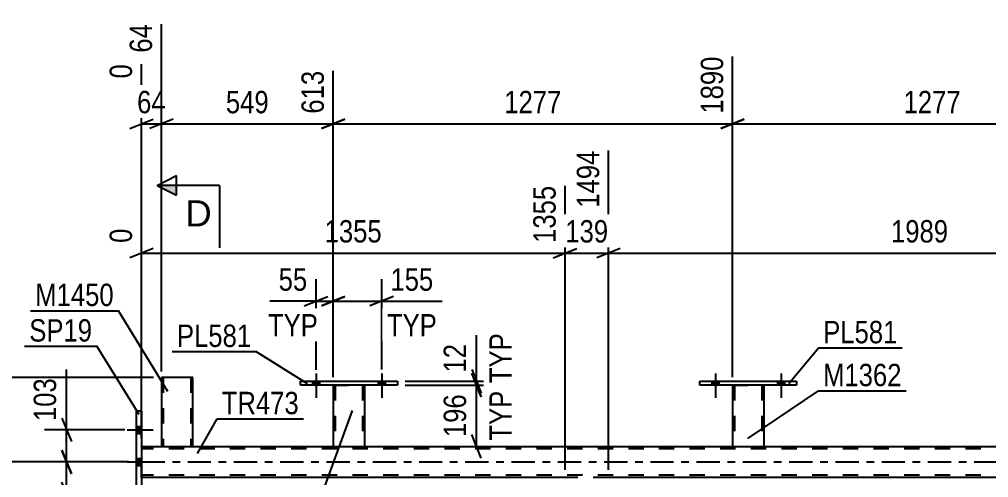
# Model space of a CAD drawing. Header units: millimetres. Extents: x 0 to 841, y 0 to 594.
# Drawn here: x 63 to 187, y 465.4 to 524 of the extents above; entities that cross this region are included whole.
import ezdxf

# ---------------------------------------------------------------- set-up
doc = ezdxf.new("R2010")
doc.units = ezdxf.units.MM
doc.linetypes.add('DXK_LINE_DOT2', pattern=[3.9198, 1.9599, -1.9599])
doc.linetypes.add('DXK_LINE_DOT3', pattern=[5.9187, 2.979, -0.9799, 0.9799, -0.9799])
doc.styles.add('Arial', font='ARIAL.TTF', dxfattribs={"height": 0.2})
doc.styles.add('Arial Narrow', font='ARIALN.TTF', dxfattribs={"height": 0.2})

# ---------------------------------------------------------------- blocks, each defined once
blk = doc.blocks.new('Part-318885092-3886 - 3819')
at = {"color": 2, "linetype": 'Continuous'}
for p, q in [((78.6, 469.4), (742.58, 469.4)), ((132.79, 465.4), (78.6, 465.4)), ((217.92, 465.4), (138.36, 465.4))]:
    blk.add_line(p, q, dxfattribs=at)
at = {"color": 7, "linetype": 'DXK_LINE_DOT2'}
for p, q in [((78.6, 465.4), (78.6, 469.4)), ((742.58, 469.08), (78.6, 469.08)), ((742.58, 465.72), (78.6, 465.72)), ((138.36, 465.4), (132.79, 465.4))]:
    blk.add_line(p, q, dxfattribs=at)
at = {"color": 7, "linetype": 'DXK_LINE_DOT3'}
blk.add_line((78.6, 467.4), (742.58, 467.4), dxfattribs=at)
blk = doc.blocks.new('Part-318885092-4202 - 3819')
at = {"color": 2, "linetype": 'Continuous'}
for p, q in [((98.94, 477.72), (111.34, 477.72)), ((98.94, 477.24), (98.94, 477.72)), ((111.34, 477.72), (111.34, 477.24)), ((111.34, 477.24), (98.94, 477.24))]:
    blk.add_line(p, q, dxfattribs=at)
blk = doc.blocks.new('Part-318885092-4006 - 3819')
at = {"color": 2, "linetype": 'Continuous'}
for p, q in [((78.6, 473.9), (77.96, 473.9)), ((77.96, 460.9), (77.96, 473.9)), ((78.6, 473.9), (78.6, 460.9)), ((78.6, 460.9), (77.96, 460.9))]:
    blk.add_line(p, q, dxfattribs=at)
blk = doc.blocks.new('Bolt-318885092-4078 - 3819')
at = {"linetype": 'Continuous'}
for points in [[(151.58, 477.24), (152.46, 477.24), (152.46, 477.72), (151.58, 477.72)], [(159.98, 477.24), (160.86, 477.24), (160.86, 477.72), (159.98, 477.72)]]:
    blk.add_hatch(color=1, dxfattribs=at).paths.add_polyline_path(points)
at = {"color": 1, "linetype": 'Continuous'}
for p, q in [((152.02, 478.72), (152.02, 475.6)), ((160.42, 478.72), (160.42, 475.6)), ((151.58, 477.72), (151.58, 477.24)), ((152.46, 477.72), (152.46, 477.24)), ((159.98, 477.72), (159.98, 477.24)), ((160.86, 477.72), (160.86, 477.24))]:
    blk.add_line(p, q, dxfattribs=at)
blk = doc.blocks.new('Bolt-318885092-4079 - 3819')
at = {"linetype": 'Continuous'}
for points in [[(151.58, 477.24), (152.46, 477.24), (152.46, 477.72), (151.58, 477.72)], [(159.98, 477.24), (160.86, 477.24), (160.86, 477.72), (159.98, 477.72)]]:
    blk.add_hatch(color=1, dxfattribs=at).paths.add_polyline_path(points)
at = {"color": 1, "linetype": 'Continuous'}
for p, q in [((152.02, 478.72), (152.02, 475.6)), ((160.42, 478.72), (160.42, 475.6)), ((151.58, 477.72), (151.58, 477.24)), ((152.46, 477.72), (152.46, 477.24)), ((159.98, 477.72), (159.98, 477.24)), ((160.86, 477.72), (160.86, 477.24))]:
    blk.add_line(p, q, dxfattribs=at)
blk = doc.blocks.new('Bolt-318885092-4080 - 3819')
at = {"linetype": 'Continuous'}
for points in [[(100.5, 477.24), (101.38, 477.24), (101.38, 477.72), (100.5, 477.72)], [(108.9, 477.24), (109.78, 477.24), (109.78, 477.72), (108.9, 477.72)]]:
    blk.add_hatch(color=1, dxfattribs=at).paths.add_polyline_path(points)
at = {"color": 1, "linetype": 'Continuous'}
for p, q in [((100.94, 478.72), (100.94, 475.6)), ((109.34, 478.72), (109.34, 475.6)), ((100.5, 477.72), (100.5, 477.24)), ((101.38, 477.72), (101.38, 477.24)), ((108.9, 477.72), (108.9, 477.24)), ((109.78, 477.72), (109.78, 477.24))]:
    blk.add_line(p, q, dxfattribs=at)
blk = doc.blocks.new('Bolt-318885092-4081 - 3819')
at = {"linetype": 'Continuous'}
for points in [[(100.5, 477.24), (101.38, 477.24), (101.38, 477.72), (100.5, 477.72)], [(108.9, 477.24), (109.78, 477.24), (109.78, 477.72), (108.9, 477.72)]]:
    blk.add_hatch(color=1, dxfattribs=at).paths.add_polyline_path(points)
at = {"color": 1, "linetype": 'Continuous'}
for p, q in [((100.94, 478.72), (100.94, 475.6)), ((109.34, 478.72), (109.34, 475.6)), ((100.5, 477.72), (100.5, 477.24)), ((101.38, 477.72), (101.38, 477.24)), ((108.9, 477.72), (108.9, 477.24)), ((109.78, 477.72), (109.78, 477.24))]:
    blk.add_line(p, q, dxfattribs=at)
blk = doc.blocks.new('Part-318885092-4091 - 3819')
at = {"color": 2, "linetype": 'Continuous'}
for p, q in [((85.16, 478.2), (81.16, 478.2)), ((81.16, 478.2), (81.16, 469.4)), ((85.16, 469.4), (85.16, 478.2)), ((81.16, 469.4), (85.16, 469.4))]:
    blk.add_line(p, q, dxfattribs=at)
at = {"color": 7, "linetype": 'DXK_LINE_DOT2'}
for p, q in [((81.4, 478.2), (81.4, 469.4)), ((84.85, 478.2), (84.86, 478.2)), ((84.86, 478.2), (84.9, 478.2)), ((84.9, 478.2), (84.92, 478.2)), ((84.92, 478.2), (84.92, 469.4)), ((84.9, 469.4), (84.86, 469.4)), ((84.9, 469.4), (84.86, 469.4)), ((84.92, 469.4), (84.9, 469.4)), ((84.9, 469.4), (84.92, 469.4))]:
    blk.add_line(p, q, dxfattribs=at)
blk = doc.blocks.new('Bolt-318885092-4148 - 3819')
at = {"linetype": 'Continuous'}
for points in [[(78.6, 471.06), (78.6, 471.94), (77.96, 471.94), (77.96, 471.06)], [(78.6, 471.06), (78.6, 471.94), (77.96, 471.94), (77.96, 471.06)], [(78.6, 471.06), (78.6, 471.94), (77.96, 471.94), (77.96, 471.06)], [(78.6, 466.96), (78.6, 467.84), (77.96, 467.84), (77.96, 466.96)], [(78.6, 466.96), (78.6, 467.84), (77.96, 467.84), (77.96, 466.96)], [(78.6, 462.86), (78.6, 463.74), (77.96, 463.74), (77.96, 462.86)], [(78.6, 462.86), (78.6, 463.74), (77.96, 463.74), (77.96, 462.86)], [(78.6, 462.86), (78.6, 463.74), (77.96, 463.74), (77.96, 462.86)]]:
    blk.add_hatch(color=1, dxfattribs=at).paths.add_polyline_path(points)
at = {"color": 1, "linetype": 'Continuous'}
for p, q in [((76.8, 471.5), (80.12, 471.5)), ((76.8, 471.5), (80.12, 471.5)), ((76.8, 471.5), (80.12, 471.5)), ((77.96, 471.94), (78.6, 471.94)), ((77.96, 471.94), (78.6, 471.94)), ((77.96, 471.94), (78.6, 471.94)), ((77.96, 471.06), (78.6, 471.06)), ((77.96, 471.06), (78.6, 471.06)), ((77.96, 471.06), (78.6, 471.06)), ((77.96, 467.84), (78.6, 467.84)), ((77.96, 467.84), (78.6, 467.84)), ((76.8, 467.4), (80.12, 467.4)), ((76.8, 467.4), (80.12, 467.4)), ((77.96, 466.96), (78.6, 466.96)), ((77.96, 466.96), (78.6, 466.96)), ((77.96, 463.74), (78.6, 463.74)), ((77.96, 463.74), (78.6, 463.74)), ((77.96, 463.74), (78.6, 463.74)), ((76.8, 463.3), (80.12, 463.3)), ((76.8, 463.3), (80.12, 463.3)), ((76.8, 463.3), (80.12, 463.3)), ((77.96, 462.86), (78.6, 462.86)), ((77.96, 462.86), (78.6, 462.86)), ((77.96, 462.86), (78.6, 462.86))]:
    blk.add_line(p, q, dxfattribs=at)
blk = doc.blocks.new('Part-318885092-4217 - 3819')
at = {"color": 2, "linetype": 'Continuous'}
for p, q in [((154.22, 477.24), (154.22, 469.4)), ((158.22, 477.24), (158.22, 469.4)), ((154.22, 469.4), (158.22, 469.4))]:
    blk.add_line(p, q, dxfattribs=at)
at = {"color": 7, "linetype": 'DXK_LINE_DOT2'}
for p, q in [((154.22, 477.24), (158.22, 477.24)), ((154.22, 477.24), (154.22, 477.24)), ((154.22, 477.24), (154.22, 477.24)), ((154.46, 477.24), (154.46, 469.4)), ((157.98, 477.24), (157.98, 469.4)), ((158.22, 477.24), (158.22, 477.24)), ((158.22, 477.24), (158.22, 477.24)), ((157.96, 469.4), (157.92, 469.4)), ((157.92, 469.4), (157.96, 469.4)), ((157.98, 469.4), (157.96, 469.4)), ((157.96, 469.4), (157.98, 469.4))]:
    blk.add_line(p, q, dxfattribs=at)
blk = doc.blocks.new('Part-318885092-4222 - 3819')
at = {"color": 2, "linetype": 'Continuous'}
for p, q in [((150.02, 477.72), (162.42, 477.72)), ((150.02, 477.24), (150.02, 477.72)), ((162.42, 477.72), (162.42, 477.24)), ((162.42, 477.24), (150.02, 477.24))]:
    blk.add_line(p, q, dxfattribs=at)
blk = doc.blocks.new('Part-318885092-4227 - 3819')
at = {"color": 2, "linetype": 'Continuous'}
for p, q in [((103.14, 477.24), (103.14, 469.4)), ((107.14, 477.24), (107.14, 469.4)), ((103.14, 469.4), (107.14, 469.4))]:
    blk.add_line(p, q, dxfattribs=at)
at = {"color": 7, "linetype": 'DXK_LINE_DOT2'}
for p, q in [((103.14, 477.24), (107.14, 477.24)), ((103.14, 477.24), (103.14, 477.24)), ((103.14, 477.24), (103.14, 477.24)), ((103.38, 477.24), (103.38, 469.4)), ((106.9, 477.24), (106.9, 469.4)), ((107.14, 477.24), (107.14, 477.24)), ((107.14, 477.24), (107.14, 477.24)), ((106.84, 469.4), (106.88, 469.4)), ((106.84, 469.4), (106.88, 469.4)), ((106.88, 469.4), (106.9, 469.4)), ((106.88, 469.4), (106.9, 469.4))]:
    blk.add_line(p, q, dxfattribs=at)
blk = doc.blocks.new('StraightDimension-318885092-5011 - 3819')
at = {"color": 7, "linetype": 'Continuous'}
for p, q in [((69.04, 471.5), (69.04, 479.23)), ((69.04, 471.5), (69.04, 479.23)), ((68.44, 473), (69.64, 470)), ((76.46, 471.5), (66.19, 471.5)), ((69.04, 467.4), (69.04, 471.5)), ((69.64, 465.9), (68.44, 468.9)), ((76.46, 467.4), (66.19, 467.4))]:
    blk.add_line(p, q, dxfattribs=at)
at = {"color": 0}
blk.add_wipeout([(68.29, 478.71), (64.09, 478.71), (64.09, 472.03), (68.29, 472.03)], dxfattribs=at)
at = {"color": 3, "style": 'Arial Narrow'}
blk.add_text('103', height=2.863, rotation=90.0002, dxfattribs=at).set_placement((67.69, 472.63))
blk = doc.blocks.new('StraightDimension-318885092-5021 - 3819')
at = {"color": 7, "linetype": 'Continuous'}
for p, q in [((68.44, 468.9), (69.64, 465.9)), ((76.46, 467.4), (66.19, 467.4)), ((69.04, 463.3), (69.04, 467.4)), ((69.64, 461.8), (68.44, 464.8)), ((76.46, 463.3), (66.19, 463.3)), ((69.04, 463.3), (69.04, 455.57)), ((69.04, 463.3), (69.04, 455.57))]:
    blk.add_line(p, q, dxfattribs=at)
at = {"color": 0}
blk.add_wipeout([(68.29, 462.78), (64.09, 462.78), (64.09, 456.09), (68.29, 456.09)], dxfattribs=at)
at = {"color": 3, "style": 'Arial Narrow'}
blk.add_text('103', height=2.863, rotation=90.0002, dxfattribs=at).set_placement((67.69, 456.69))
blk = doc.blocks.new('StraightDimension-318885092-5260 - 3819')
at = {"color": 7, "linetype": 'Continuous'}
for p, q in [((120.88, 478.74), (122.08, 475.74)), ((112.34, 477.24), (123.88, 477.24)), ((121.48, 469.4), (121.48, 477.24)), ((122.08, 467.9), (120.88, 470.9)), ((108.14, 469.4), (123.88, 469.4))]:
    blk.add_line(p, q, dxfattribs=at)
at = {"color": 0}
blk.add_wipeout([(120.73, 476.66), (116.53, 476.66), (116.53, 469.98), (120.73, 469.98)], dxfattribs=at)
at = {"color": 0, "linetype": 'Continuous'}
blk.add_wipeout([(126.58, 477.12), (122.38, 477.12), (122.38, 469.53), (126.58, 469.53)], dxfattribs=at)
at = {"color": 3, "linetype": 'Continuous', "style": 'Arial Narrow'}
blk.add_text('TYP', height=2.863, rotation=90.0002, dxfattribs=at).set_placement((125.98, 470.13))
at = {"color": 3, "style": 'Arial Narrow'}
blk.add_text('196', height=2.863, rotation=90.0002, dxfattribs=at).set_placement((120.13, 470.58))
blk = doc.blocks.new('StraightDimension-318885092-4586 - 3819')
at = {"color": 7, "linetype": 'Continuous'}
for p, q in [((138.36, 466.4), (138.36, 507.23)), ((217.92, 466.4), (217.92, 502.73)), ((139.86, 494.72), (136.86, 493.52)), ((216.42, 493.52), (219.42, 494.72)), ((138.36, 494.12), (217.92, 494.12))]:
    blk.add_line(p, q, dxfattribs=at)
at = {"color": 0}
blk.add_wipeout([(182.4, 494.87), (182.4, 499.07), (173.89, 499.07), (173.89, 494.87)], dxfattribs=at)
at = {"color": 3, "style": 'Arial Narrow'}
blk.add_text('1989', height=2.863, dxfattribs=at).set_placement((174.49, 495.47))
at = {"color": 0, "linetype": 'Continuous'}
blk.add_wipeout([(217.32, 503.33), (213.12, 503.33), (213.12, 494.82), (217.32, 494.82)], dxfattribs=at)
at = {"color": 3, "linetype": 'Continuous', "style": 'Arial Narrow'}
blk.add_text('3483', height=2.863, rotation=90.0002, dxfattribs=at).set_placement((216.72, 495.42))
blk = doc.blocks.new('StraightDimension-318885092-4946 - 3819')
at = {"color": 7, "linetype": 'Continuous'}
blk.add_line((76.96, 467.4), (38.38, 467.4), dxfattribs=at)
blk = doc.blocks.new('StraightDimension-318885092-5104 - 3819')
at = {"color": 7, "linetype": 'Continuous'}
for p, q in [((154.22, 478.24), (154.22, 519.26)), ((103.14, 478.24), (103.14, 517.43)), ((104.64, 511.25), (101.64, 510.05)), ((152.72, 510.05), (155.72, 511.25)), ((103.14, 510.65), (154.22, 510.65))]:
    blk.add_line(p, q, dxfattribs=at)
at = {"color": 0}
blk.add_wipeout([(132.93, 511.4), (132.93, 515.6), (124.42, 515.6), (124.42, 511.4)], dxfattribs=at)
at = {"color": 3, "style": 'Arial Narrow'}
blk.add_text('1277', height=2.863, dxfattribs=at).set_placement((125.02, 512))
at = {"color": 0, "linetype": 'Continuous'}
blk.add_wipeout([(153.62, 519.86), (149.42, 519.86), (149.42, 511.35), (153.62, 511.35)], dxfattribs=at)
at = {"color": 3, "linetype": 'Continuous', "style": 'Arial Narrow'}
blk.add_text('1890', height=2.863, rotation=90.0002, dxfattribs=at).set_placement((153.02, 511.95))
blk = doc.blocks.new('StraightDimension-318885092-5114 - 3819')
at = {"color": 7, "linetype": 'Continuous'}
for p, q in [((154.22, 478.24), (154.22, 519.26)), ((205.3, 478.24), (205.3, 519.26)), ((155.72, 511.25), (152.72, 510.05)), ((203.8, 510.05), (206.8, 511.25)), ((154.22, 510.65), (205.3, 510.65))]:
    blk.add_line(p, q, dxfattribs=at)
at = {"color": 0}
blk.add_wipeout([(184.01, 511.4), (184.01, 515.6), (175.5, 515.6), (175.5, 511.4)], dxfattribs=at)
at = {"color": 3, "style": 'Arial Narrow'}
blk.add_text('1277', height=2.863, dxfattribs=at).set_placement((176.1, 512))
at = {"color": 0, "linetype": 'Continuous'}
blk.add_wipeout([(204.7, 519.86), (200.5, 519.86), (200.5, 511.35), (204.7, 511.35)], dxfattribs=at)
at = {"color": 3, "linetype": 'Continuous', "style": 'Arial Narrow'}
blk.add_text('3167', height=2.863, rotation=90.0002, dxfattribs=at).set_placement((204.1, 511.95))
blk = doc.blocks.new('StraightDimension-318885092-4333 - 3819')
at = {"color": 7, "linetype": 'Continuous'}
for p, q in [((132.79, 466.4), (132.79, 502.73)), ((78.6, 474.9), (78.6, 497.24)), ((80.1, 494.72), (77.1, 493.52)), ((131.29, 493.52), (134.29, 494.72)), ((78.6, 494.12), (132.79, 494.12))]:
    blk.add_line(p, q, dxfattribs=at)
at = {"color": 0}
blk.add_wipeout([(109.95, 494.87), (109.95, 499.07), (101.44, 499.07), (101.44, 494.87)], dxfattribs=at)
at = {"color": 3, "style": 'Arial Narrow'}
blk.add_text('1355', height=2.863, dxfattribs=at).set_placement((102.04, 495.47))
at = {"color": 0, "linetype": 'Continuous'}
for points in [[(132.19, 503.33), (127.99, 503.33), (127.99, 494.82), (132.19, 494.82)], [(78, 497.84), (73.8, 497.84), (73.8, 494.82), (78, 494.82)]]:
    blk.add_wipeout(points, dxfattribs=at)
at = {"color": 3, "linetype": 'Continuous', "style": 'Arial Narrow'}
for s, height, p in [('1355', 2.863, (131.59, 495.42)), ('0', 2.86, (77.4, 495.42))]:
    blk.add_text(s, height=height, rotation=90.0002, dxfattribs=at).set_placement(p)
blk = doc.blocks.new('StraightDimension-318885092-4605 - 3819')
at = {"color": 7, "linetype": 'Continuous'}
for p, q in [((138.36, 466.4), (138.36, 507.23)), ((132.79, 466.4), (132.79, 502.73)), ((131.29, 493.52), (134.29, 494.72)), ((139.86, 494.72), (136.86, 493.52)), ((132.79, 494.12), (138.36, 494.12))]:
    blk.add_line(p, q, dxfattribs=at)
at = {"color": 0}
blk.add_wipeout([(138.92, 494.87), (138.92, 499.07), (132.23, 499.07), (132.23, 494.87)], dxfattribs=at)
at = {"color": 3, "style": 'Arial Narrow'}
blk.add_text('139', height=2.863, dxfattribs=at).set_placement((132.83, 495.47))
at = {"color": 0, "linetype": 'Continuous'}
blk.add_wipeout([(137.76, 507.83), (133.56, 507.83), (133.56, 499.32), (137.76, 499.32)], dxfattribs=at)
at = {"color": 3, "linetype": 'Continuous', "style": 'Arial Narrow'}
blk.add_text('1494', height=2.863, rotation=90.0002, dxfattribs=at).set_placement((137.16, 499.92))
blk = doc.blocks.new('StraightDimension-318885092-5070 - 3819')
at = {"color": 7, "linetype": 'Continuous'}
blk.add_line((80.16, 478.2), (27.15, 478.2), dxfattribs=at)
blk = doc.blocks.new('StraightDimension-318885092-5084 - 3819')
at = {"color": 7, "linetype": 'Continuous'}
for p, q in [((81.16, 478.95), (81.16, 523.4)), ((78.6, 470.4), (78.6, 518.28)), ((77.1, 510.05), (80.1, 511.25)), ((82.66, 511.25), (79.66, 510.05)), ((78.6, 510.65), (81.16, 510.65))]:
    blk.add_line(p, q, dxfattribs=at)
at = {"color": 0, "linetype": 'Continuous'}
blk.add_wipeout([(80.56, 524), (76.36, 524), (76.36, 519.15), (80.56, 519.15)], dxfattribs=at)
at = {"color": 0}
blk.add_wipeout([(82.31, 511.4), (82.31, 515.6), (77.45, 515.6), (77.45, 511.4)], dxfattribs=at)
at = {"color": 3, "linetype": 'Continuous', "style": 'Arial Narrow'}
blk.add_text('64', height=2.863, rotation=90.0002, dxfattribs=at).set_placement((79.96, 519.75))
at = {"color": 3, "style": 'Arial Narrow'}
blk.add_text('64', height=2.863, dxfattribs=at).set_placement((78.05, 512))
at = {"color": 0, "linetype": 'Continuous'}
blk.add_wipeout([(78, 518.88), (73.8, 518.88), (73.8, 515.85), (78, 515.85)], dxfattribs=at)
at = {"color": 3, "linetype": 'Continuous', "style": 'Arial Narrow'}
blk.add_text('0', height=2.86, rotation=90.0002, dxfattribs=at).set_placement((77.4, 516.45))
blk = doc.blocks.new('StraightDimension-318885092-5094 - 3819')
at = {"color": 7, "linetype": 'Continuous'}
for p, q in [((81.16, 478.95), (81.16, 523.4)), ((103.14, 478.24), (103.14, 517.43)), ((82.66, 511.25), (79.66, 510.05)), ((101.64, 510.05), (104.64, 511.25)), ((81.16, 510.65), (103.14, 510.65))]:
    blk.add_line(p, q, dxfattribs=at)
at = {"color": 0}
blk.add_wipeout([(95.49, 511.4), (95.49, 515.6), (88.81, 515.6), (88.81, 511.4)], dxfattribs=at)
at = {"color": 3, "style": 'Arial Narrow'}
blk.add_text('549', height=2.863, dxfattribs=at).set_placement((89.41, 512))
at = {"color": 0, "linetype": 'Continuous'}
blk.add_wipeout([(102.54, 518.03), (98.34, 518.03), (98.34, 511.35), (102.54, 511.35)], dxfattribs=at)
at = {"color": 3, "linetype": 'Continuous', "style": 'Arial Narrow'}
blk.add_text('613', height=2.863, rotation=90.0002, dxfattribs=at).set_placement((101.94, 511.95))
blk = doc.blocks.new('StraightDimension-318885092-5270 - 3819')
at = {"color": 7, "linetype": 'Continuous'}
for p, q in [((121.48, 477.72), (121.48, 483.63)), ((121.48, 477.72), (121.48, 483.63)), ((120.88, 479.22), (122.08, 476.22)), ((122.08, 475.74), (120.88, 478.74)), ((112.34, 477.72), (123.88, 477.72)), ((121.48, 477.24), (121.48, 477.72)), ((112.34, 477.24), (123.88, 477.24))]:
    blk.add_line(p, q, dxfattribs=at)
at = {"color": 0, "linetype": 'Continuous'}
blk.add_wipeout([(126.58, 484.47), (122.38, 484.47), (122.38, 476.88), (126.58, 476.88)], dxfattribs=at)
at = {"color": 0}
blk.add_wipeout([(120.73, 483.1), (116.53, 483.1), (116.53, 478.24), (120.73, 478.24)], dxfattribs=at)
at = {"color": 3, "linetype": 'Continuous', "style": 'Arial Narrow'}
blk.add_text('TYP', height=2.863, rotation=90.0002, dxfattribs=at).set_placement((125.98, 477.48))
at = {"color": 3, "style": 'Arial Narrow'}
blk.add_text('12', height=2.863, rotation=90.0002, dxfattribs=at).set_placement((120.13, 478.84))
blk = doc.blocks.new('StraightDimension-318885092-10085 - 3819')
at = {"color": 7, "linetype": 'Continuous'}
for p, q in [((103.14, 478.24), (103.14, 490.8)), ((109.34, 479.23), (109.34, 490.8)), ((101.64, 487.35), (104.64, 488.55)), ((110.84, 488.55), (107.84, 487.35)), ((103.14, 487.95), (109.34, 487.95)), ((109.34, 487.95), (117.07, 487.95)), ((109.34, 487.95), (117.07, 487.95))]:
    blk.add_line(p, q, dxfattribs=at)
at = {"color": 0}
blk.add_wipeout([(116.55, 488.7), (116.55, 492.9), (109.86, 492.9), (109.86, 488.7)], dxfattribs=at)
at = {"color": 0, "linetype": 'Continuous'}
blk.add_wipeout([(117, 482.85), (117, 487.05), (109.41, 487.05), (109.41, 482.85)], dxfattribs=at)
at = {"color": 3, "style": 'Arial Narrow'}
blk.add_text('155', height=2.863, dxfattribs=at).set_placement((110.46, 489.3))
at = {"color": 3, "linetype": 'Continuous', "style": 'Arial Narrow'}
blk.add_text('TYP', height=2.863, dxfattribs=at).set_placement((110.01, 483.45))
blk = doc.blocks.new('StraightDimension-318885092-10086 - 3819')
at = {"color": 7, "linetype": 'Continuous'}
for p, q in [((100.94, 479.2), (100.94, 490.8)), ((103.14, 478.24), (103.14, 490.8)), ((99.44, 487.35), (102.44, 488.55)), ((104.64, 488.55), (101.64, 487.35)), ((100.94, 487.95), (95.03, 487.95)), ((100.94, 487.95), (95.03, 487.95)), ((100.94, 487.95), (103.14, 487.95))]:
    blk.add_line(p, q, dxfattribs=at)
at = {"color": 0}
blk.add_wipeout([(100.41, 488.7), (100.41, 492.9), (95.56, 492.9), (95.56, 488.7)], dxfattribs=at)
at = {"color": 0, "linetype": 'Continuous'}
blk.add_wipeout([(101.78, 482.85), (101.78, 487.05), (94.19, 487.05), (94.19, 482.85)], dxfattribs=at)
at = {"color": 3, "style": 'Arial Narrow'}
blk.add_text('55', height=2.863, dxfattribs=at).set_placement((96.16, 489.3))
at = {"color": 3, "linetype": 'Continuous', "style": 'Arial Narrow'}
blk.add_text('TYP', height=2.863, dxfattribs=at).set_placement((94.79, 483.45))
blk = doc.blocks.new('Mark-318885092-3882 - 3819')
at = {"color": 0}
blk.add_wipeout([(98.75, 473.51), (98.75, 476.51), (88.88, 476.51), (88.88, 473.51)], dxfattribs=at)
blk.add_wipeout([(98.75, 473.51), (98.75, 476.51), (88.88, 476.51), (88.88, 473.51)], dxfattribs=at)
at = {"color": 30, "linetype": 'Continuous'}
for p, q in [((85.76, 468.48), (88.28, 472.91)), ((88.28, 472.91), (99.35, 472.91))]:
    blk.add_line(p, q, dxfattribs=at)
at = {"color": 3, "style": 'Arial Narrow'}
blk.add_text('TR473', height=2.863, dxfattribs=at).set_placement((88.88, 473.51))
blk = doc.blocks.new('Mark-318885092-4198 - 3819')
at = {"color": 0}
blk.add_wipeout([(92.65, 482.11), (92.65, 485.11), (83.15, 485.11), (83.15, 482.11)], dxfattribs=at)
blk.add_wipeout([(92.65, 482.11), (92.65, 485.11), (83.15, 485.11), (83.15, 482.11)], dxfattribs=at)
at = {"color": 30, "linetype": 'Continuous'}
for p in [(82.55, 481.51), (99.86, 477.41)]:
    blk.add_line(p, (93.25, 481.51), dxfattribs=at)
at = {"color": 3, "style": 'Arial Narrow'}
blk.add_text('PL581', height=2.863, dxfattribs=at).set_placement((83.15, 482.11))
blk = doc.blocks.new('Mark-318885092-4002 - 3819')
at = {"color": 0}
blk.add_wipeout([(72.3, 482.8), (72.3, 485.8), (64.26, 485.8), (64.26, 482.8)], dxfattribs=at)
blk.add_wipeout([(72.3, 482.8), (72.3, 485.8), (64.26, 485.8), (64.26, 482.8)], dxfattribs=at)
at = {"color": 30, "linetype": 'Continuous'}
for p in [(63.66, 482.2), (78.32, 473.46)]:
    blk.add_line(p, (72.9, 482.2), dxfattribs=at)
at = {"color": 3, "style": 'Arial Narrow'}
blk.add_text('SP19', height=2.863, dxfattribs=at).set_placement((64.26, 482.8))
blk = doc.blocks.new('SectionMark-318885092-5420 - 3819')
at = {"linetype": 'Continuous'}
for points in [[(83.1, 502.78), (83.1, 501.53), (80.6, 502.78)], [(83.1, 450.6), (83.1, 449.35), (80.6, 449.35)]]:
    blk.add_hatch(color=6, dxfattribs=at).paths.add_polyline_path(points)
at = {"color": 6, "linetype": 'Continuous'}
for p, q in [((80.6, 502.78), (83.1, 504.03)), ((83.1, 501.53), (83.1, 504.03)), ((88.6, 502.78), (80.6, 502.78)), ((80.6, 502.78), (83.1, 501.53)), ((88.6, 502.78), (88.6, 494.78)), ((88.6, 449.35), (88.6, 457.35)), ((80.6, 449.35), (83.1, 450.6)), ((83.1, 450.6), (83.1, 448.1)), ((88.6, 449.35), (80.6, 449.35)), ((83.1, 448.1), (80.6, 449.35))]:
    blk.add_line(p, q, dxfattribs=at)
at = {"color": 0, "linetype": 'Continuous'}
for points in [[(87.6, 497.53), (87.6, 501.03), (84.23, 501.03), (84.23, 497.53)], [(87.6, 451.1), (87.6, 454.6), (84.23, 454.6), (84.23, 451.1)]]:
    blk.add_wipeout(points, dxfattribs=at)
at = {"color": 3, "linetype": 'Continuous', "style": 'Arial'}
for p in [(84.23, 497.53), (84.23, 451.1)]:
    blk.add_text('D', height=3.34, dxfattribs=at).set_placement(p)
blk = doc.blocks.new('Mark-318885092-4223 - 3819')
at = {"color": 0}
blk.add_wipeout([(99.37, 459.29), (99.37, 462.29), (89.32, 462.29), (89.32, 459.29)], dxfattribs=at)
blk.add_wipeout([(99.37, 459.29), (99.37, 462.29), (89.32, 462.29), (89.32, 459.29)], dxfattribs=at)
at = {"color": 30, "linetype": 'Continuous'}
for p in [(105.58, 473.98), (88.72, 458.69)]:
    blk.add_line(p, (99.97, 458.69), dxfattribs=at)
at = {"color": 3, "style": 'Arial Narrow'}
blk.add_text('M1362', height=2.863, dxfattribs=at).set_placement((89.32, 459.29))
blk = doc.blocks.new('Mark-318885092-4213 - 3819')
at = {"color": 0}
blk.add_wipeout([(175.85, 477.09), (175.85, 480.09), (165.8, 480.09), (165.8, 477.09)], dxfattribs=at)
blk.add_wipeout([(175.85, 477.09), (175.85, 480.09), (165.8, 480.09), (165.8, 477.09)], dxfattribs=at)
at = {"color": 30, "linetype": 'Continuous'}
for p, q in [((156.17, 470.39), (165.2, 476.49)), ((165.2, 476.49), (176.45, 476.49))]:
    blk.add_line(p, q, dxfattribs=at)
at = {"color": 3, "style": 'Arial Narrow'}
blk.add_text('M1362', height=2.863, dxfattribs=at).set_placement((165.8, 477.09))
blk = doc.blocks.new('Mark-318885092-4087 - 3819')
at = {"color": 0}
blk.add_wipeout([(75.07, 487.34), (75.07, 490.34), (65.02, 490.34), (65.02, 487.34)], dxfattribs=at)
blk.add_wipeout([(75.07, 487.34), (75.07, 490.34), (65.02, 490.34), (65.02, 487.34)], dxfattribs=at)
at = {"color": 30, "linetype": 'Continuous'}
for p in [(64.42, 486.74), (81.97, 476.43)]:
    blk.add_line(p, (75.67, 486.74), dxfattribs=at)
at = {"color": 3, "style": 'Arial Narrow'}
blk.add_text('M1450', height=2.863, dxfattribs=at).set_placement((65.02, 487.34))
blk = doc.blocks.new('Mark-318885092-4218 - 3819')
at = {"color": 0}
blk.add_wipeout([(175.32, 482.58), (175.32, 485.58), (165.82, 485.58), (165.82, 482.58)], dxfattribs=at)
blk.add_wipeout([(175.32, 482.58), (175.32, 485.58), (165.82, 485.58), (165.82, 482.58)], dxfattribs=at)
at = {"color": 30, "linetype": 'Continuous'}
for p, q in [((161.44, 477.42), (165.22, 481.98)), ((165.22, 481.98), (175.92, 481.98))]:
    blk.add_line(p, q, dxfattribs=at)
at = {"color": 3, "style": 'Arial Narrow'}
blk.add_text('PL581', height=2.863, dxfattribs=at).set_placement((165.82, 482.58))

msp = doc.modelspace()

# ---------------------------------------------------------------- block references
for name in ['Bolt-318885092-4080 - 3819', 'Bolt-318885092-4081 - 3819', 'Bolt-318885092-4078 - 3819', 'Bolt-318885092-4079 - 3819', 'Part-318885092-4091 - 3819', 'Part-318885092-4202 - 3819', 'Part-318885092-4222 - 3819', 'Part-318885092-4227 - 3819', 'Part-318885092-4217 - 3819', 'Part-318885092-4006 - 3819', 'Bolt-318885092-4148 - 3819', 'Part-318885092-3886 - 3819']:
    msp.add_blockref(name, (0, 0))

# ---------------------------------------------------------------- next in the draw order: block references
for name in ['StraightDimension-318885092-4586 - 3819', 'StraightDimension-318885092-5011 - 3819', 'StraightDimension-318885092-5260 - 3819']:
    msp.add_blockref(name, (0, 0))

# ---------------------------------------------------------------- next in the draw order: block references
for name in ['StraightDimension-318885092-5104 - 3819', 'StraightDimension-318885092-5021 - 3819']:
    msp.add_blockref(name, (0, 0))

# ---------------------------------------------------------------- next in the draw order: block references
for name in ['StraightDimension-318885092-5114 - 3819', 'StraightDimension-318885092-4946 - 3819']:
    msp.add_blockref(name, (0, 0))

# ---------------------------------------------------------------- next in the draw order: block references
msp.add_blockref('StraightDimension-318885092-4333 - 3819', (0, 0))

# ---------------------------------------------------------------- next in the draw order: block references
msp.add_blockref('StraightDimension-318885092-4605 - 3819', (0, 0))

# ---------------------------------------------------------------- next in the draw order: block references
msp.add_blockref('StraightDimension-318885092-5070 - 3819', (0, 0))

# ---------------------------------------------------------------- next in the draw order: block references
for name in ['StraightDimension-318885092-5084 - 3819', 'StraightDimension-318885092-5270 - 3819', 'Mark-318885092-4213 - 3819', 'Mark-318885092-3882 - 3819']:
    msp.add_blockref(name, (0, 0))

# ---------------------------------------------------------------- next in the draw order: block references
for name in ['StraightDimension-318885092-5094 - 3819', 'Mark-318885092-4002 - 3819', 'Mark-318885092-4218 - 3819']:
    msp.add_blockref(name, (0, 0))

# ---------------------------------------------------------------- next in the draw order: block references
msp.add_blockref('StraightDimension-318885092-10085 - 3819', (0, 0))

# ---------------------------------------------------------------- next in the draw order: block references
msp.add_blockref('StraightDimension-318885092-10086 - 3819', (0, 0))

# ---------------------------------------------------------------- next in the draw order: block references
msp.add_blockref('Mark-318885092-4198 - 3819', (0, 0))

# ---------------------------------------------------------------- next in the draw order: block references
msp.add_blockref('SectionMark-318885092-5420 - 3819', (0, 0))

# ---------------------------------------------------------------- next in the draw order: block references
for name in ['Mark-318885092-4087 - 3819', 'Mark-318885092-4223 - 3819']:
    msp.add_blockref(name, (0, 0))

doc.saveas('drawing.dxf')
